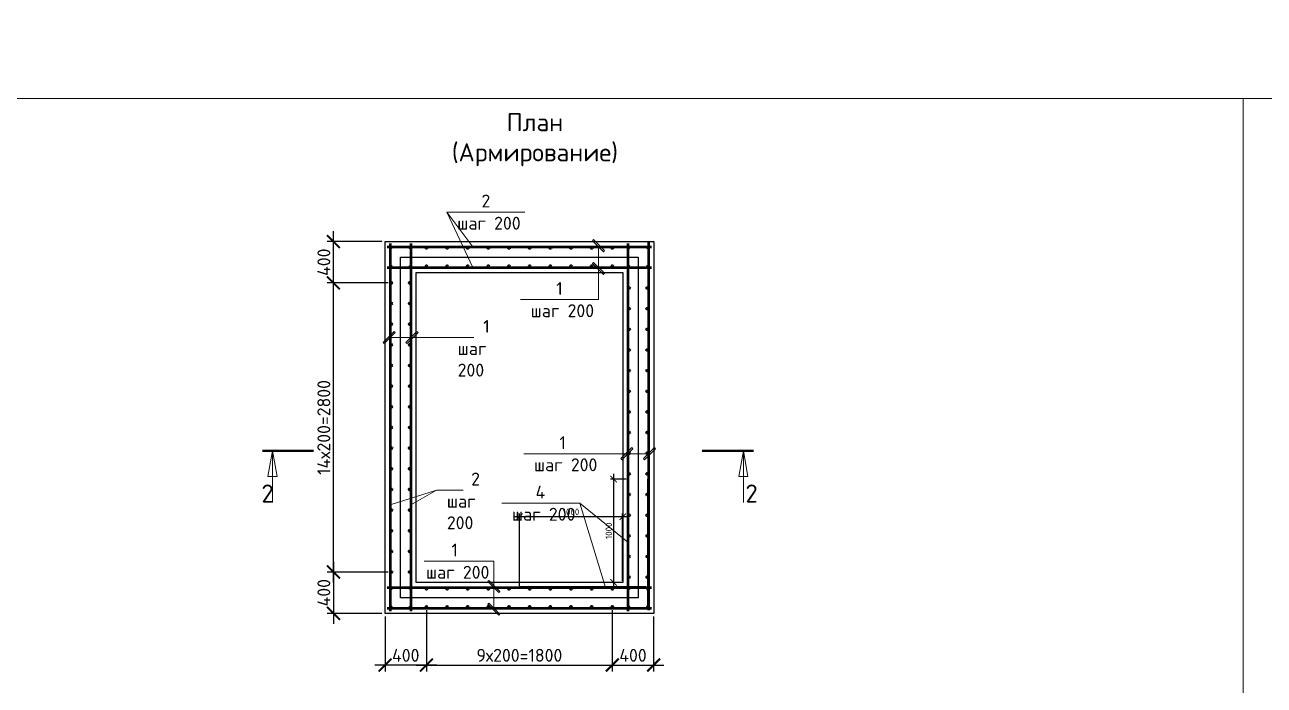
# Model space of a CAD drawing. Header units: millimetres. Extents: x 4549725 to 4654742, y -2132028 to -2073990.
# Drawn here: x 4575103 to 4587102, y -2112987 to -2106592 of the extents above; entities that cross this region are included whole.
import ezdxf

# ---------------------------------------------------------------- set-up
doc = ezdxf.new("R2010")
doc.units = ezdxf.units.MM
doc.layers.get('Defpoints').update_dxf_attribs({"color": 3})
for name, color, linetype, lineweight in [('арматура', 7, 'Continuous', 50), ('второстепенные', 7, 'Continuous', 25), ('выноски', 7, 'Continuous', 20), ('основная конструкция', 7, 'Continuous', 50), ('Текст', 7, 'Continuous', 18)]:
    doc.layers.add(name, color=color, linetype=linetype, lineweight=lineweight)
doc.layers.add('помощь', color=1, linetype='Continuous', lineweight=0, plot=False)
doc.layers.add('Размеры', color=7, linetype='Continuous')
doc.styles.add('ISOCPEUR', font='isocpeur.ttf')
doc.dimstyles.new('SPDS-ISOCUP', dxfattribs={"dimscale": 100, "dimtxt": 2.5, "dimasz": 2.5, "dimexe": 1.25, "dimexo": 0.625, "dimtad": 1, "dimdec": 0, "dimrnd": 0.001, "dimtxsty": 'ISOCPEUR', "dimblk": 'ARCHTICK', "dimcen": 2.5, "dimdle": 2, "dimadec": 0, "dimazin": 2, "dimtfac": 0.75, "dimtdec": 0, "dimtmove": 1, "dimatfit": 3, "dimfxl": 1, "dimtolj": 1, "dimarcsym": 1})

# ---------------------------------------------------------------- blocks, each defined once
blk = doc.blocks.new('_ArchTick')
at = {"color": 0, "linetype": 'ByBlock', "const_width": 0.15}
blk.add_lwpolyline([(-0.5, -0.5), (0.5, 0.5)], dxfattribs=at)
blk = doc.blocks.new('*D88')
at = {"layer": 'Defpoints', "color": 0, "ltscale": 10, "transparency": 16777216}
for p in [(4578991, -2112229), (4578591, -2112291), (4578591, -2112791)]:
    blk.add_point(p, dxfattribs=at)
at = {"layer": 'Размеры', "color": 0, "lineweight": -2, "ltscale": 10, "transparency": 16777216}
for p, q in [((4578591, -2112322), (4578591, -2112853)), ((4578991, -2112260), (4578991, -2112853)), ((4579091, -2112791), (4578491, -2112791))]:
    blk.add_line(p, q, dxfattribs=at)
at = {"layer": 'Размеры', "color": 0, "lineweight": -2, "ltscale": 10, "transparency": 16777216, "xscale": 125, "yscale": 125, "zscale": 125, "rotation": 180}
blk.add_blockref('_ArchTick', (4578591, -2112791), dxfattribs=at)
at = {"layer": 'Размеры', "color": 0, "lineweight": -2, "ltscale": 10, "transparency": 16777216, "xscale": 125, "yscale": 125, "zscale": 125}
blk.add_blockref('_ArchTick', (4578991, -2112791), dxfattribs=at)
at = {"layer": 'Размеры', "color": 0, "ltscale": 10, "transparency": 16777216, "insert": (4578791, -2112697), "char_height": 125, "attachment_point": 5, "style": 'ISOCPEUR'}
blk.add_mtext('\\A1;400', dxfattribs=at)
blk = doc.blocks.new('*D82')
at = {"layer": 'Defpoints', "color": 0, "ltscale": 10, "transparency": 16777216}
for p in [(4578991, -2112229), (4580791, -2112229), (4580791, -2112791)]:
    blk.add_point(p, dxfattribs=at)
at = {"layer": 'Размеры', "color": 0, "lineweight": -2, "ltscale": 10, "transparency": 16777216}
for p, q in [((4578991, -2112260), (4578991, -2112853)), ((4580791, -2112260), (4580791, -2112853)), ((4578891, -2112791), (4580891, -2112791))]:
    blk.add_line(p, q, dxfattribs=at)
at = {"layer": 'Размеры', "color": 0, "lineweight": -2, "ltscale": 10, "transparency": 16777216, "xscale": 125, "yscale": 125, "zscale": 125, "rotation": 180}
blk.add_blockref('_ArchTick', (4578991, -2112791), dxfattribs=at)
at = {"layer": 'Размеры', "color": 0, "lineweight": -2, "ltscale": 10, "transparency": 16777216, "xscale": 125, "yscale": 125, "zscale": 125}
blk.add_blockref('_ArchTick', (4580791, -2112791), dxfattribs=at)
at = {"layer": 'Размеры', "color": 0, "ltscale": 10, "transparency": 16777216, "insert": (4579891, -2112697), "char_height": 125, "attachment_point": 5, "style": 'ISOCPEUR'}
blk.add_mtext('\\A1;9х200=1800', dxfattribs=at)
blk = doc.blocks.new('*D83')
at = {"layer": 'Defpoints', "color": 0, "ltscale": 10, "transparency": 16777216}
for p in [(4578653, -2111891), (4578091, -2112291), (4578591, -2112291)]:
    blk.add_point(p, dxfattribs=at)
at = {"layer": 'Размеры', "color": 0, "lineweight": -2, "ltscale": 10, "transparency": 16777216}
for p, q in [((4578622, -2111891), (4578029, -2111891)), ((4578091, -2111791), (4578091, -2112391)), ((4578560, -2112291), (4578029, -2112291))]:
    blk.add_line(p, q, dxfattribs=at)
at = {"layer": 'Размеры', "color": 0, "lineweight": -2, "ltscale": 10, "transparency": 16777216, "xscale": 125, "yscale": 125, "zscale": 125}
for p, rotation in [((4578091, -2111891), 90), ((4578091, -2112291), 270)]:
    blk.add_blockref('_ArchTick', p, dxfattribs=dict(at, rotation=rotation))
at = {"layer": 'Размеры', "color": 0, "ltscale": 10, "transparency": 16777216, "insert": (4577998, -2112091), "char_height": 125, "attachment_point": 5, "rotation": 90, "style": 'ISOCPEUR'}
blk.add_mtext('\\A1;400', dxfattribs=at)
blk = doc.blocks.new('*D84')
at = {"layer": 'Defpoints', "color": 0, "ltscale": 10, "transparency": 16777216}
for p in [(4578091, -2109091), (4578653, -2109091), (4578653, -2111891)]:
    blk.add_point(p, dxfattribs=at)
at = {"layer": 'Размеры', "color": 0, "lineweight": -2, "ltscale": 10, "transparency": 16777216}
for p, q in [((4578091, -2111991), (4578091, -2108991)), ((4578622, -2109091), (4578029, -2109091)), ((4578622, -2111891), (4578029, -2111891))]:
    blk.add_line(p, q, dxfattribs=at)
at = {"layer": 'Размеры', "color": 0, "lineweight": -2, "ltscale": 10, "transparency": 16777216, "xscale": 125, "yscale": 125, "zscale": 125}
for p, rotation in [((4578091, -2109091), 90), ((4578091, -2111891), 270)]:
    blk.add_blockref('_ArchTick', p, dxfattribs=dict(at, rotation=rotation))
at = {"layer": 'Размеры', "color": 0, "ltscale": 10, "transparency": 16777216, "insert": (4577998, -2110491), "char_height": 125, "attachment_point": 5, "rotation": 90, "style": 'ISOCPEUR'}
blk.add_mtext('\\A1;14х200=2800', dxfattribs=at)
blk = doc.blocks.new('*D85')
at = {"layer": 'Defpoints', "color": 0, "ltscale": 10, "transparency": 16777216}
for p in [(4578091, -2108691), (4578591, -2108691), (4578653, -2109091)]:
    blk.add_point(p, dxfattribs=at)
at = {"layer": 'Размеры', "color": 0, "lineweight": -2, "ltscale": 10, "transparency": 16777216}
for p, q in [((4578091, -2109191), (4578091, -2108591)), ((4578560, -2108691), (4578029, -2108691)), ((4578622, -2109091), (4578029, -2109091))]:
    blk.add_line(p, q, dxfattribs=at)
at = {"layer": 'Размеры', "color": 0, "lineweight": -2, "ltscale": 10, "transparency": 16777216, "xscale": 125, "yscale": 125, "zscale": 125}
for p, rotation in [((4578091, -2108691), 90), ((4578091, -2109091), 270)]:
    blk.add_blockref('_ArchTick', p, dxfattribs=dict(at, rotation=rotation))
at = {"layer": 'Размеры', "color": 0, "ltscale": 10, "transparency": 16777216, "insert": (4577998, -2108891), "char_height": 125, "attachment_point": 5, "rotation": 90, "style": 'ISOCPEUR'}
blk.add_mtext('\\A1;400', dxfattribs=at)
blk = doc.blocks.new('*D89')
at = {"layer": 'Defpoints', "color": 0, "ltscale": 10, "transparency": 16777216}
for p in [(4580791, -2112229), (4581191, -2112291), (4581191, -2112791)]:
    blk.add_point(p, dxfattribs=at)
at = {"layer": 'Размеры', "color": 0, "lineweight": -2, "ltscale": 10, "transparency": 16777216}
for p, q in [((4580791, -2112260), (4580791, -2112853)), ((4581191, -2112322), (4581191, -2112853)), ((4580691, -2112791), (4581291, -2112791))]:
    blk.add_line(p, q, dxfattribs=at)
at = {"layer": 'Размеры', "color": 0, "lineweight": -2, "ltscale": 10, "transparency": 16777216, "xscale": 125, "yscale": 125, "zscale": 125, "rotation": 180}
blk.add_blockref('_ArchTick', (4580791, -2112791), dxfattribs=at)
at = {"layer": 'Размеры', "color": 0, "lineweight": -2, "ltscale": 10, "transparency": 16777216, "xscale": 125, "yscale": 125, "zscale": 125}
blk.add_blockref('_ArchTick', (4581191, -2112791), dxfattribs=at)
at = {"layer": 'Размеры', "color": 0, "ltscale": 10, "transparency": 16777216, "insert": (4580991, -2112697), "char_height": 125, "attachment_point": 5, "style": 'ISOCPEUR'}
blk.add_mtext('\\A1;400', dxfattribs=at)
blk = doc.blocks.new('*U45')
at = {"layer": 'арматура', "ltscale": 10}
blk.add_circle((0, 0), 6, dxfattribs=at)
blk = doc.blocks.new('*U46')
at = {"layer": 'основная конструкция', "color": 0, "linetype": 'ByBlock', "lineweight": -2, "transparency": 16777216}
for p in [(0, 0), (0, -200), (0, -400), (0, -600), (0, -800), (0, -1000), (0, -1200), (0, -1400), (0, -1600), (0, -1800), (0, -2000), (0, -2200), (0, -2400), (0, -2600), (0, -2800)]:
    blk.add_blockref('*U45', p, dxfattribs=at)
blk = doc.blocks.new('*U47')
at = {"layer": 'арматура', "ltscale": 10}
blk.add_circle((0, 0), 6, dxfattribs=at)
blk = doc.blocks.new('*U48')
at = {"layer": 'основная конструкция', "color": 0, "linetype": 'ByBlock', "lineweight": -2, "transparency": 16777216}
for p in [(0, 0), (0, -200), (0, -400), (0, -600), (0, -800), (0, -1000), (0, -1200), (0, -1400), (0, -1600), (0, -1800), (0, -2000), (0, -2200), (0, -2400), (0, -2600), (0, -2800)]:
    blk.add_blockref('*U47', p, dxfattribs=at)
blk = doc.blocks.new('*U49')
at = {"layer": 'арматура', "ltscale": 10}
blk.add_circle((0, 0), 6, dxfattribs=at)
blk = doc.blocks.new('*U50')
at = {"layer": 'основная конструкция', "color": 0, "linetype": 'ByBlock', "lineweight": -2, "transparency": 16777216}
for p in [(0, 0), (0, -200), (0, -400), (0, -600), (0, -800), (0, -1000), (0, -1200), (0, -1400), (0, -1600), (0, -1800), (0, -2000), (0, -2200), (0, -2400), (0, -2600), (0, -2800)]:
    blk.add_blockref('*U49', p, dxfattribs=at)
blk = doc.blocks.new('*U51')
at = {"layer": 'арматура', "ltscale": 10}
blk.add_circle((0, 0), 6, dxfattribs=at)
blk = doc.blocks.new('*U52')
at = {"layer": 'основная конструкция', "color": 0, "linetype": 'ByBlock', "lineweight": -2, "transparency": 16777216}
for p in [(0, 0), (0, -200), (0, -400), (0, -600), (0, -800), (0, -1000), (0, -1200), (0, -1400), (0, -1600), (0, -1800), (0, -2000), (0, -2200), (0, -2400), (0, -2600), (0, -2800)]:
    blk.add_blockref('*U51', p, dxfattribs=at)
blk = doc.blocks.new('*U31')
at = {"layer": 'арматура', "ltscale": 10}
blk.add_circle((0, 0), 6, dxfattribs=at)
blk = doc.blocks.new('*U32')
at = {"layer": 'основная конструкция', "color": 0, "linetype": 'ByBlock', "lineweight": -2, "transparency": 16777216}
for p in [(0, 0), (200, 0), (400, 0), (600, 0), (800, 0), (1000, 0), (1200, 0), (1400, 0), (1600, 0), (1800, 0)]:
    blk.add_blockref('*U31', p, dxfattribs=at)
blk = doc.blocks.new('*U33')
at = {"layer": 'арматура', "ltscale": 10}
blk.add_circle((0, 0), 6, dxfattribs=at)
blk = doc.blocks.new('*U34')
at = {"layer": 'основная конструкция', "color": 0, "linetype": 'ByBlock', "lineweight": -2, "transparency": 16777216}
for p in [(0, 0), (200, 0), (400, 0), (600, 0), (800, 0), (1000, 0), (1200, 0), (1400, 0), (1600, 0), (1800, 0)]:
    blk.add_blockref('*U33', p, dxfattribs=at)
blk = doc.blocks.new('*U27')
at = {"layer": 'арматура', "ltscale": 10}
blk.add_circle((0, 0), 6, dxfattribs=at)
blk = doc.blocks.new('*U28')
at = {"layer": 'основная конструкция', "color": 0, "linetype": 'ByBlock', "lineweight": -2, "transparency": 16777216}
for p in [(0, 0), (200, 0), (400, 0), (600, 0), (800, 0), (1000, 0), (1200, 0), (1400, 0), (1600, 0), (1800, 0)]:
    blk.add_blockref('*U27', p, dxfattribs=at)
blk = doc.blocks.new('*U29')
at = {"layer": 'арматура', "ltscale": 10}
blk.add_circle((0, 0), 6, dxfattribs=at)
blk = doc.blocks.new('*U30')
at = {"layer": 'основная конструкция', "color": 0, "linetype": 'ByBlock', "lineweight": -2, "transparency": 16777216}
for p in [(0, 0), (200, 0), (400, 0), (600, 0), (800, 0), (1000, 0), (1200, 0), (1400, 0), (1600, 0), (1800, 0)]:
    blk.add_blockref('*U29', p, dxfattribs=at)
blk = doc.blocks.new('*D70')
at = {"layer": 'Defpoints', "color": 0, "transparency": 16777216}
for p in [(4579891, -2111355), (4580891, -2111991), (4579891, -2112041)]:
    blk.add_point(p, dxfattribs=at)
at = {"layer": 'помощь', "color": 0, "lineweight": -2, "transparency": 16777216}
for p, q in [((4580941, -2111355), (4579841, -2111355)), ((4579891, -2112025), (4579891, -2111324)), ((4580891, -2111975), (4580891, -2111324))]:
    blk.add_line(p, q, dxfattribs=at)
at = {"layer": 'помощь', "color": 0, "lineweight": -2, "transparency": 16777216, "xscale": 62.5, "yscale": 62.5, "zscale": 62.5, "rotation": 180}
blk.add_blockref('_ArchTick', (4579891, -2111355), dxfattribs=at)
at = {"layer": 'помощь', "color": 0, "lineweight": -2, "transparency": 16777216, "xscale": 62.5, "yscale": 62.5, "zscale": 62.5}
blk.add_blockref('_ArchTick', (4580891, -2111355), dxfattribs=at)
at = {"layer": 'помощь', "color": 0, "transparency": 16777216, "insert": (4580391, -2111308), "char_height": 62.5, "attachment_point": 5, "style": 'ISOCPEUR'}
blk.add_mtext('\\A1;1000', dxfattribs=at)
blk = doc.blocks.new('*D72')
at = {"layer": 'Defpoints', "color": 0, "transparency": 16777216}
for p in [(4580804, -2110991), (4580941, -2110991), (4580891, -2111991)]:
    blk.add_point(p, dxfattribs=at)
at = {"layer": 'помощь', "color": 0, "lineweight": -2, "transparency": 16777216}
for p, q in [((4580926, -2110991), (4580772, -2110991)), ((4580804, -2112041), (4580804, -2110941)), ((4580876, -2111991), (4580772, -2111991))]:
    blk.add_line(p, q, dxfattribs=at)
at = {"layer": 'помощь', "color": 0, "lineweight": -2, "transparency": 16777216, "xscale": 62.5, "yscale": 62.5, "zscale": 62.5}
for p, rotation in [((4580804, -2110991), 90), ((4580804, -2111991), 270)]:
    blk.add_blockref('_ArchTick', p, dxfattribs=dict(at, rotation=rotation))
at = {"layer": 'помощь', "color": 0, "transparency": 16777216, "insert": (4580757, -2111491), "char_height": 62.5, "attachment_point": 5, "rotation": 90, "style": 'ISOCPEUR'}
blk.add_mtext('\\A1;1000', dxfattribs=at)

msp = doc.modelspace()

# ---------------------------------------------------------------- linework, layer by layer
at = {"layer": 'Defpoints', "ltscale": 10}
msp.add_lwpolyline([(4578741.4, -2108840.7), (4581041.4, -2108840.7), (4581041.4, -2112140.7), (4578741.4, -2112140.7)], close=True, dxfattribs=at)
at = {"layer": 'арматура', "ltscale": 10}
for points in [[(4578611.4, -2108740.7), (4581171.4, -2108740.7)], [(4578641.4, -2108710.7), (4578641.4, -2112270.7)], [(4578841.4, -2108710.7), (4578841.4, -2112270.7)], [(4580941.4, -2108710.7), (4580941.4, -2112270.7)], [(4581141.4, -2108700.7), (4581141.4, -2112260.7)], [(4578611.4, -2108940.7), (4581171.4, -2108940.7)], [(4578611.4, -2112040.7), (4581171.4, -2112040.7)], [(4578611.4, -2112240.7), (4581171.4, -2112240.7)]]:
    msp.add_lwpolyline(points, dxfattribs=at)
at = {"layer": 'второстепенные', "ltscale": 10}
for points in [[(4578591.4, -2108690.7), (4581191.4, -2108690.7), (4581191.4, -2112290.7), (4578591.4, -2112290.7)], [(4578891.4, -2108990.7), (4580891.4, -2108990.7), (4580891.4, -2111990.7), (4578891.4, -2111990.7)]]:
    msp.add_lwpolyline(points, close=True, dxfattribs=at)
at = {"layer": 'выноски', "linetype": 'Continuous'}
for p, q in [((4579190.2, -2108405.6), (4579945.5, -2108405.6)), ((4579441.4, -2108940.7), (4579190.2, -2108405.6)), ((4579441.4, -2108740.7), (4579190.2, -2108405.6)), ((4580656.7, -2108730.7), (4580656.7, -2109253.2)), ((4580656.7, -2108950.7), (4580656.7, -2109253.2)), ((4580656.7, -2108950.7), (4580656.7, -2109253.2)), ((4580656.7, -2109253.2), (4579901.4, -2109253.2)), ((4578631.4, -2109619.8), (4579194.7, -2109619.8)), ((4578851.4, -2109619.8), (4579194.7, -2109619.8)), ((4578851.4, -2109619.8), (4579194.7, -2109619.8)), ((4579194.7, -2109619.8), (4579450, -2109619.8)), ((4577501, -2110717.3), (4577501, -2111217.3)), ((4577501, -2110717.3), (4577501, -2111217.3)), ((4580688.1, -2110744.9), (4579932.8, -2110744.9)), ((4580931.4, -2110744.9), (4580688.1, -2110744.9)), ((4580931.4, -2110744.9), (4580688.1, -2110744.9)), ((4581151.4, -2110744.9), (4580688.1, -2110744.9)), ((4582059.7, -2110717.3), (4582059.7, -2111217.3)), ((4582059.7, -2110717.3), (4582059.7, -2111217.3)), ((4578641.4, -2111240.7), (4579090.2, -2111097.9)), ((4578841.4, -2111240.7), (4579090.2, -2111097.9)), ((4579090.2, -2111097.9), (4579345.5, -2111097.9)), ((4580475.4, -2111223.7), (4579720.1, -2111223.7)), ((4580724.3, -2112040.7), (4580475.4, -2111223.7)), ((4580941.4, -2111600.7), (4580475.4, -2111223.7)), ((4579642.9, -2111785.6), (4578967.8, -2111785.6)), ((4579642.9, -2112250.7), (4579642.9, -2111785.6)), ((4579642.9, -2112030.7), (4579642.9, -2111785.6))]:
    msp.add_line(p, q, dxfattribs=at)
for points in [[(4580609, -2108672.4), (4580598.3, -2108683), (4580704.4, -2108789), (4580715, -2108778.4)], [(4580609, -2108892.4), (4580598.3, -2108903), (4580704.4, -2109009), (4580715, -2108998.4)], [(4578573, -2109667.5), (4578583.6, -2109678.1), (4578689.7, -2109572), (4578679.1, -2109561.4)], [(4578793, -2109667.5), (4578803.6, -2109678.1), (4578909.7, -2109572), (4578899.1, -2109561.4)], [(4580989.7, -2110697.2), (4580979.1, -2110686.5), (4580873, -2110792.6), (4580883.6, -2110803.2)], [(4581209.7, -2110697.2), (4581199.1, -2110686.5), (4581093, -2110792.6), (4581103.6, -2110803.2)], [(4577456.9, -2110967.3), (4577501, -2110717.3), (4577545.1, -2110967.3)], [(4577456.9, -2110967.3), (4577501, -2110717.3), (4577545.1, -2110967.3)], [(4582015.6, -2110967.3), (4582059.7, -2110717.3), (4582103.7, -2110967.3)], [(4582015.6, -2110967.3), (4582059.7, -2110717.3), (4582103.7, -2110967.3)], [(4579690.6, -2112089), (4579701.2, -2112078.4), (4579595.2, -2111972.4), (4579584.6, -2111983)], [(4579690.6, -2112309), (4579701.2, -2112298.4), (4579595.2, -2112192.4), (4579584.6, -2112203)]]:
    msp.add_lwpolyline(points, close=True, dxfattribs=at)
at = {"layer": 'выноски', "linetype": 'Continuous', "const_width": 25}
for points in [[(4577901, -2110717.3), (4577401, -2110717.3)], [(4577901, -2110717.3), (4577401, -2110717.3)], [(4582159.7, -2110717.3), (4581659.7, -2110717.3)], [(4582159.7, -2110717.3), (4581659.7, -2110717.3)]]:
    msp.add_lwpolyline(points, dxfattribs=at)
at = {"layer": 'основная конструкция', "color": 4, "ltscale": 100}
for points in [[(4580941.4, -2110990.7), (4580941.4, -2112210.7, 0.4142136), (4580971.4, -2112240.7), (4581111.4, -2112240.7, 0.4142136), (4581141.4, -2112210.7), (4581141.4, -2110990.7)], [(4579891.4, -2112240.7), (4581111.4, -2112240.7, 0.4142136), (4581141.4, -2112210.7), (4581141.4, -2112070.7, 0.4142136), (4581111.4, -2112040.7), (4579891.4, -2112040.7)]]:
    msp.add_lwpolyline(points, format="xyb", dxfattribs=at)
at = {"layer": 'помощь'}
for points in [[(4569622.6, -2089955), (4596436.1, -2089955), (4596436.1, -2107306.7), (4569622.6, -2107306.7)], [(4569622.6, -2107306.7), (4586897.3, -2107306.7), (4586897.3, -2124658.4), (4569622.6, -2124658.4)]]:
    msp.add_lwpolyline(points, close=True, dxfattribs=at)
for centre in [(4578653.4, -2108752.7), (4578829.4, -2108752.7), (4580953.4, -2108752.7), (4581129.4, -2108752.7), (4578653.4, -2108928.7), (4578829.4, -2108928.7), (4580953.4, -2108928.7), (4581129.4, -2108928.7), (4578653.4, -2112052.7), (4578829.4, -2112052.7), (4580953.4, -2112052.7), (4581129.4, -2112052.7), (4578653.4, -2112228.7), (4578829.4, -2112228.7), (4580953.4, -2112228.7), (4581129.4, -2112228.7)]:
    msp.add_circle(centre, 6, dxfattribs=at)

# ---------------------------------------------------------------- block references
at = {"layer": 'основная конструкция'}
for name, p in [('*U28', (4578991.4, -2108752.7)), ('*U30', (4578991.4, -2108928.7)), ('*U46', (4578653.4, -2109090.7)), ('*U48', (4578829.4, -2109090.7)), ('*U50', (4580953.4, -2109140.7)), ('*U52', (4581129.4, -2109140.7)), ('*U32', (4578991.4, -2112052.7)), ('*U34', (4578991.4, -2112228.7))]:
    msp.add_blockref(name, p, dxfattribs=at)

# ---------------------------------------------------------------- texts
at = {"layer": 'выноски', "linetype": 'Continuous', "attachment_point": 1, "style": 'ISOCPEUR'}
for s, insert, char_height, width in [('\\f|b0|i0|c0|p34;\\W1.0000000000;\\T1.0000000000;\\o\\l2', (4579524.1, -2108235.6), 125, 238.095), ('\\f|b0|i0|c0|p34;\\W1.0000000000;\\T1.0000000000;\\o\\lшаг 200', (4579289, -2108450.6), 125, 946.429), ('\\f|b0|i0|c0|p34;\\W1.0000000000;\\T1.0000000000;\\o\\l1', (4580247.8, -2109083.2), 125, 184.524), ('\\f|b0|i0|c0|p34;\\W1.0000000000;\\T1.0000000000;\\o\\lшаг 200', (4580000.2, -2109298.2), 125, 946.429), ('\\f|b0|i0|c0|p34;\\W1.0000000000;\\T1.0000000000;\\o\\l1', (4579541.1, -2109449.8), 125, 184.524), ('\\f|b0|i0|c0|p34;\\W1.0000000000;\\T1.0000000000;\\o\\lшаг 200', (4579293.5, -2109664.8), 125, 446.429), ('\\f|b0|i0|c0|p34;\\W1.0000000000;\\T1.0000000000;\\o\\l1', (4580279.2, -2110574.9), 125, 184.524), ('\\f|b0|i0|c0|p34;\\W1.0000000000;\\T1.0000000000;\\o\\lшаг 200', (4580031.6, -2110789.9), 125, 946.429), ('\\f|b0|i0|c0|p34;\\W1.0000000000;\\T1.0000000000;\\o\\l2', (4579424.1, -2110927.9), 125, 238.095), ('\\fISOCPEUR|b0|i0|c0|p34;\\W1.0000000000;\\T1.0000000000;\\o\\l2', (4577393.6, -2111042.9), 175, 192.5), ('\\fISOCPEUR|b0|i0|c0|p34;\\W1.0000000000;\\T1.0000000000;\\o\\l2', (4577393.6, -2111042.9), 175, 192.5), ('\\f|b0|i0|c0|p34;\\W1.0000000000;\\T1.0000000000;\\o\\l4', (4580047.8, -2111053.7), 125, 244.048), ('\\fISOCPEUR|b0|i0|c0|p34;\\W1.0000000000;\\T1.0000000000;\\o\\l2', (4582079.6, -2111042.9), 175, 192.5), ('\\fISOCPEUR|b0|i0|c0|p34;\\W1.0000000000;\\T1.0000000000;\\o\\l2', (4582079.6, -2111042.9), 175, 192.5), ('\\f|b0|i0|c0|p34;\\W1.0000000000;\\T1.0000000000;\\o\\lшаг 200', (4579189, -2111142.9), 125, 446.429), ('\\f|b0|i0|c0|p34;\\W1.0000000000;\\T1.0000000000;\\o\\lшаг 200', (4579818.9, -2111268.7), 125, 946.429), ('\\f|b0|i0|c0|p34;\\W1.0000000000;\\T1.0000000000;\\o\\l1', (4579234, -2111615.6), 125, 184.524), ('\\f|b0|i0|c0|p34;\\W1.0000000000;\\T1.0000000000;\\o\\lшаг 200', (4578986.4, -2111830.6), 125, 761.275)]:
    msp.add_mtext(s, dxfattribs=dict(at, insert=insert, char_height=char_height, width=width))
at = {"layer": 'Текст', "insert": (4580041.4, -2107704.6), "char_height": 175, "width": 3644.964, "attachment_point": 5, "style": 'ISOCPEUR'}
msp.add_mtext('\\pxt9;План\\P(Армирование)', dxfattribs=at)

# ---------------------------------------------------------------- dimensions: what is measured, and where the dimension line sits
at = {"layer": 'помощь'}
dim = msp.add_linear_dim(base=(4580803.5, -2110990.7), p1=(4580891.4, -2111990.7), p2=(4580941.4, -2110990.7), angle=90, dimstyle='SPDS-ISOCUP', override={"dimscale": 25}, dxfattribs=at)
dim.commit()
dim.dimension.update_dxf_attribs({"geometry": '*D72', "text_midpoint": (4580756.7, -2111490.7)})
dim = msp.add_linear_dim(base=(4579891.4, -2111354.9), p1=(4580891.4, -2111990.7), p2=(4579891.4, -2112040.7), dimstyle='SPDS-ISOCUP', override={"dimscale": 25}, dxfattribs=at)
dim.commit()
dim.dimension.update_dxf_attribs({"geometry": '*D70', "text_midpoint": (4580391.4, -2111308.1)})
at = {"layer": 'Размеры', "ltscale": 10}
for base, p1, p2, picture, middle in [((4578091.4, -2108690.7), (4578653.4, -2109090.7), (4578591.4, -2108690.7), '*D85', (4577997.6, -2108890.7)), ((4578091.4, -2112290.7), (4578653.4, -2111890.7), (4578591.4, -2112290.7), '*D83', (4577997.6, -2112090.7))]:
    dim = msp.add_linear_dim(base=base, p1=p1, p2=p2, angle=90, dimstyle='SPDS-ISOCUP', override={"dimscale": 50, "dimtmove": 0}, dxfattribs=at)
    dim.commit()
    dim.dimension.update_dxf_attribs({"geometry": picture, "text_midpoint": middle})
dim = msp.add_linear_dim(base=(4578091.4, -2109090.7), p1=(4578653.4, -2111890.7), p2=(4578653.4, -2109090.7), angle=90, text='14х200=<>', dimstyle='SPDS-ISOCUP', override={"dimscale": 50, "dimtmove": 0}, dxfattribs=at)
dim.commit()
dim.dimension.update_dxf_attribs({"geometry": '*D84', "text_midpoint": (4577997.6, -2110490.7)})
for base, p1, p2, picture, middle in [((4578591.4, -2112790.7), (4578991.4, -2112228.7), (4578591.4, -2112290.7), '*D88', (4578791.4, -2112696.9)), ((4581191.4, -2112790.7), (4580791.4, -2112228.7), (4581191.4, -2112290.7), '*D89', (4580991.4, -2112696.9))]:
    dim = msp.add_linear_dim(base=base, p1=p1, p2=p2, dimstyle='SPDS-ISOCUP', override={"dimscale": 50, "dimtmove": 0}, dxfattribs=at)
    dim.commit()
    dim.dimension.update_dxf_attribs({"geometry": picture, "text_midpoint": middle})
dim = msp.add_linear_dim(base=(4580791.4, -2112790.7), p1=(4578991.4, -2112228.7), p2=(4580791.4, -2112228.7), text='9х200=<>', dimstyle='SPDS-ISOCUP', override={"dimscale": 50, "dimtmove": 0}, dxfattribs=at)
dim.commit()
dim.dimension.update_dxf_attribs({"geometry": '*D82', "text_midpoint": (4579891.4, -2112696.9)})

doc.saveas('drawing.dxf')
